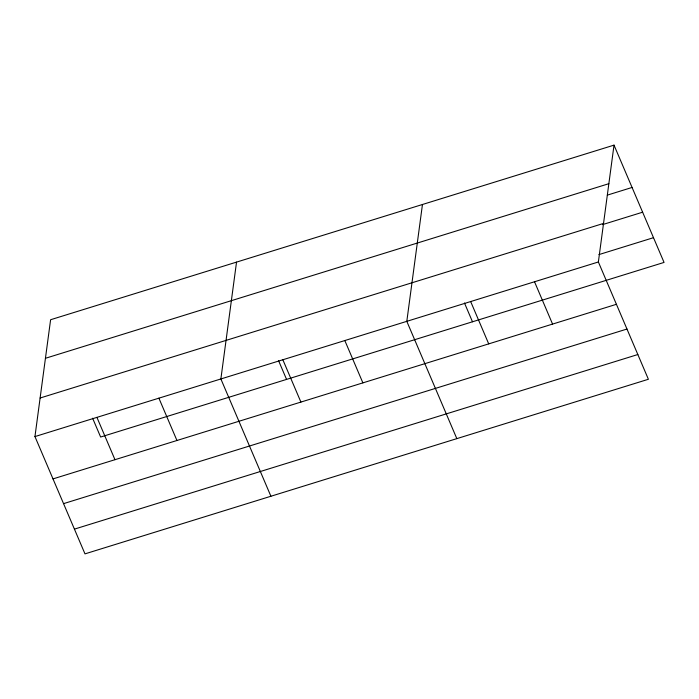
<?xml version="1.0" encoding="UTF-8"?>
<svg xmlns="http://www.w3.org/2000/svg" width="699" height="699" viewBox="0 0 699 699"><rect width="100%" height="100%" fill="white"/><g stroke="black" fill="none" stroke-linecap="round" stroke-linejoin="round"><path stroke-width="1.05" d="M614.019 145.13L598.37 261.976L648.392 379.269L84.981 553.87L34.95 436.578L50.608 319.731L614.019 145.13L664.05 262.422L100.63 437.024L92.618 418.22M236.533 262.116L220.875 378.954L270.906 496.246M422.458 204.501L406.809 321.339L456.831 438.631M45.435 358.29L608.855 183.688M607.352 195.117L632.071 187.454M40.114 398.019L603.534 223.418M602.459 224.641L642.626 212.199M598.912 254.602L653.495 237.686M34.95 436.578L598.37 261.976M53.002 478.902L616.422 304.301M63.557 503.638L626.968 329.037M74.426 529.126L637.846 354.524M534.517 281.758L552.568 324.083M470.663 301.549L488.715 343.873M464.468 302.99L472.489 321.785M344.825 340.544L362.886 382.869M282.85 359.749L300.902 402.074M278.543 360.605L286.564 379.408M158.9 398.168L176.952 440.492M96.925 417.373L114.977 459.697"/></g></svg>
